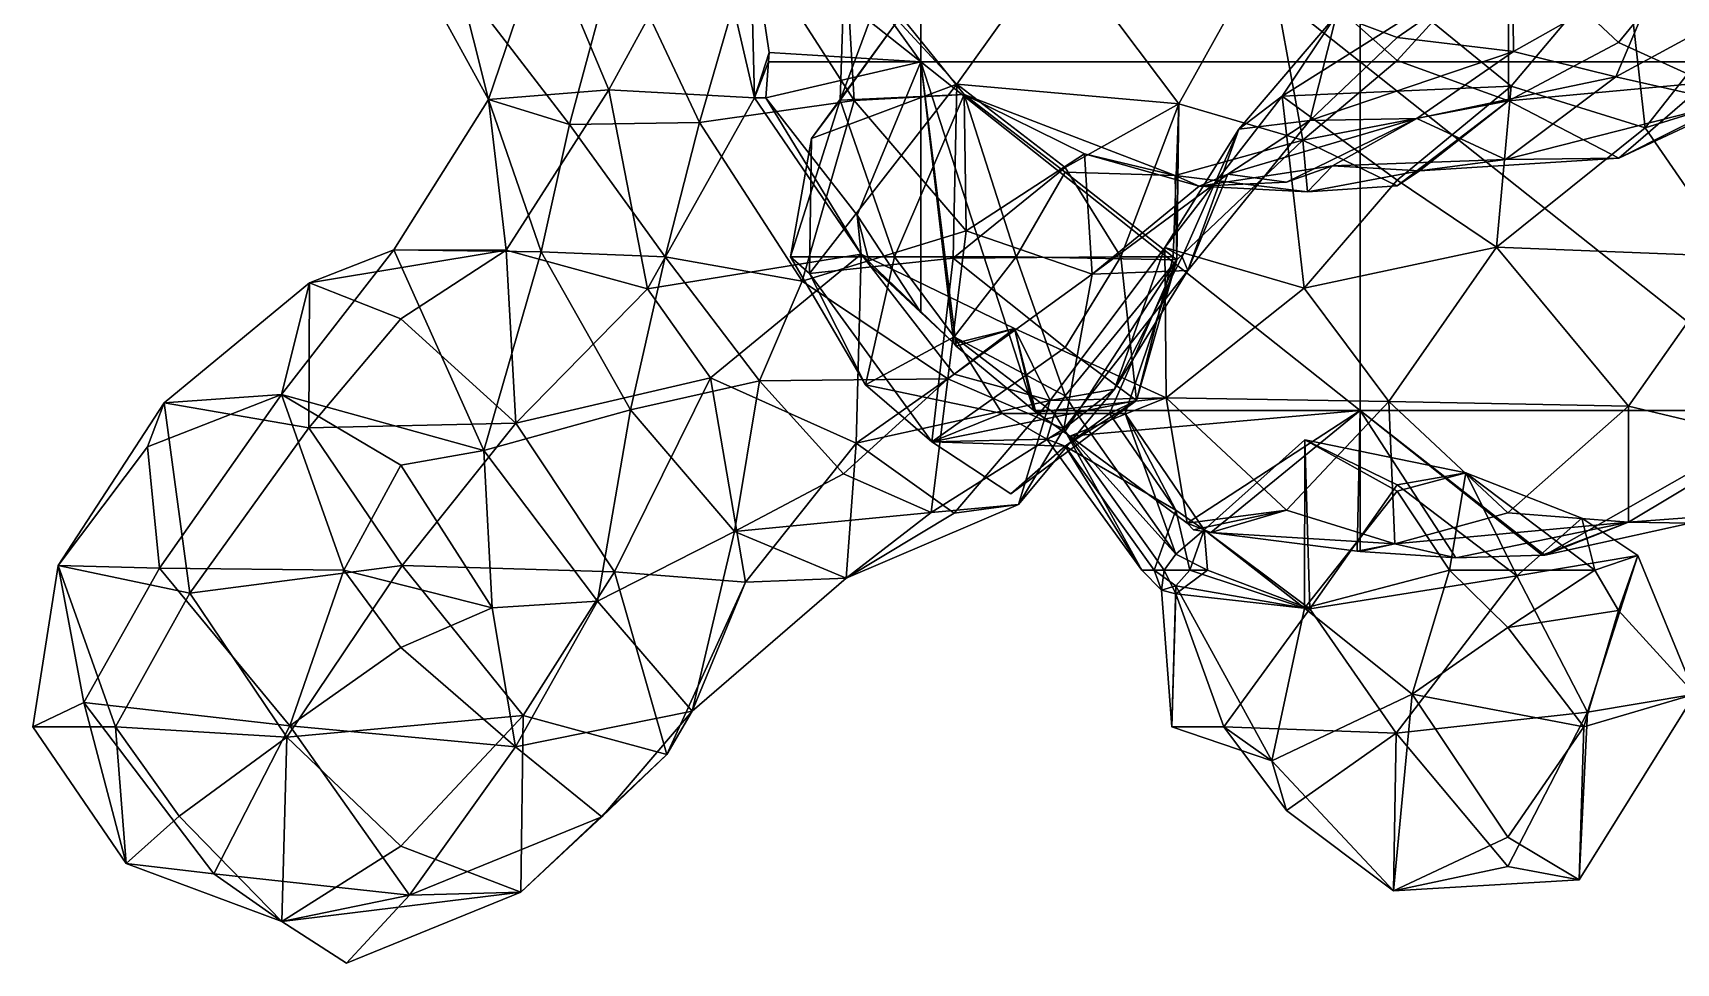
# Model space of a CAD drawing. Extents: x 290034 to 295698, y 4553723 to 4561693.
# Drawn here: x 293418.9 to 293606, y 4558096 to 4558201.9 of the extents above; entities that cross this region are included whole.
import ezdxf

# ---------------------------------------------------------------- set-up
doc = ezdxf.new("R2010")
doc.units = 0
doc.layers.add('Au_ppm_Pref_-_0_2', color=7, linetype='CONTINUOUS')

msp = doc.modelspace()

# ---------------------------------------------------------------- linework, layer by layer
at = {"layer": 'Au_ppm_Pref_-_0_2'}
for points in [[(293501.86, 4558223.86, 1940), (293520, 4558238.27, 1939.73), (293520, 4558198.58, 1942.39)], [(293520, 4558238.27, 1939.73), (293570, 4558238.27, 1944.04), (293570, 4558198.58, 1946.56)], [(293570, 4558198.58, 1946.56), (293520, 4558198.58, 1942.39), (293520, 4558238.27, 1939.73)], [(293570, 4558238.27, 1944.04), (293620, 4558238.27, 1948.66), (293620, 4558198.58, 1951.53)], [(293620, 4558198.58, 1951.53), (293570, 4558198.58, 1946.56), (293570, 4558238.27, 1944.04)], [(293500.57, 4558214, 1940.61), (293501.86, 4558223.86, 1940), (293520, 4558198.58, 1942.39)], [(293477.15, 4558212.96, 1935.47), (293495.99, 4558216.45, 1938.93), (293484.48, 4558195.41, 1937.28)], [(293501.07, 4558194.5, 1940.9), (293484.48, 4558195.41, 1937.28), (293495.99, 4558216.45, 1938.93)], [(293495.99, 4558216.45, 1938.93), (293500.57, 4558214, 1940.61), (293501.07, 4558194.5, 1940.9)], [(293461.18, 4558211.86, 1930.23), (293477.15, 4558212.96, 1935.47), (293470.8, 4558194.3, 1930.3)], [(293470.8, 4558194.3, 1930.3), (293477.15, 4558212.96, 1935.47), (293484.48, 4558195.41, 1937.28)], [(293500.57, 4558214, 1940.61), (293520, 4558198.58, 1942.39), (293502.75, 4558199.64, 1941.48)], [(293500.57, 4558214, 1940.61), (293502.75, 4558199.64, 1941.48), (293501.07, 4558194.5, 1940.9)], [(293511.39, 4558211.67, 1906.38), (293510.81, 4558194.21, 1900.85), (293518.34, 4558214.49, 1898.83)], [(293518.34, 4558214.49, 1898.83), (293510.81, 4558194.21, 1900.85), (293517.38, 4558203.29, 1894.64)], [(293586.84, 4558212.57, 1895.5), (293599.4, 4558200.8, 1896.85), (293610.23, 4558213.97, 1896.13)], [(293609.43, 4558196.24, 1901.67), (293610.23, 4558213.97, 1896.13), (293599.4, 4558200.8, 1896.85)], [(293470.8, 4558194.3, 1930.3), (293467.39, 4558207.9, 1923.07), (293461.18, 4558211.86, 1930.23)], [(293485.46, 4558211.59, 1917.71), (293467.39, 4558207.9, 1923.07), (293480, 4558191.45, 1922.57)], [(293494.83, 4558191.7, 1917.71), (293485.46, 4558211.59, 1917.71), (293480, 4558191.45, 1922.57)], [(293494.83, 4558191.7, 1917.71), (293500.77, 4558212.26, 1913.53), (293485.46, 4558211.59, 1917.71)], [(293512.4, 4558194.2, 1913.7), (293500.77, 4558212.26, 1913.53), (293494.83, 4558191.7, 1917.71)], [(293512.4, 4558194.2, 1913.7), (293511.39, 4558211.67, 1906.38), (293500.77, 4558212.26, 1913.53)], [(293524.93, 4558194.85, 1906.44), (293510.81, 4558194.21, 1900.85), (293511.39, 4558211.67, 1906.38)], [(293512.4, 4558194.2, 1913.7), (293524.93, 4558194.85, 1906.44), (293511.39, 4558211.67, 1906.38)], [(293517.38, 4558203.29, 1894.64), (293524.1, 4558196.03, 1892.27), (293535.61, 4558212.12, 1894.36)], [(293524.1, 4558196.03, 1892.27), (293549.38, 4558193.79, 1894.28), (293535.61, 4558212.12, 1894.36)], [(293559.42, 4558211.85, 1894.74), (293535.61, 4558212.12, 1894.36), (293549.38, 4558193.79, 1894.28)], [(293559.42, 4558211.85, 1894.74), (293549.38, 4558193.79, 1894.28), (293563.46, 4558189.67, 1900.13)], [(293559.42, 4558211.85, 1894.74), (293574.2, 4558198.75, 1896.16), (293586.84, 4558212.57, 1895.5)], [(293559.42, 4558211.85, 1894.74), (293563.46, 4558189.67, 1900.13), (293574.2, 4558198.75, 1896.16)], [(293586.84, 4558212.57, 1895.5), (293574.2, 4558198.75, 1896.16), (293586.89, 4558194.15, 1900.52)], [(293576.6, 4558204.41, 1934.81), (293587.17, 4558195.83, 1938.43), (293600.17, 4558211.22, 1935.98)], [(293586.84, 4558212.57, 1895.5), (293586.89, 4558194.15, 1900.52), (293599.4, 4558200.8, 1896.85)], [(293587.17, 4558195.83, 1938.43), (293602.42, 4558191.08, 1939.7), (293600.17, 4558211.22, 1935.98)], [(293612, 4558203.2, 1939.22), (293600.17, 4558211.22, 1935.98), (293602.42, 4558191.08, 1939.7)], [(293587.32, 4558210.46, 1930.17), (293574.2, 4558201.36, 1927.89), (293567.31, 4558203.95, 1930.28)], [(293574.2, 4558201.36, 1927.89), (293587.32, 4558210.46, 1930.17), (293587.47, 4558199.76, 1923.99)], [(293587.47, 4558199.76, 1923.99), (293587.32, 4558210.46, 1930.17), (293604.38, 4558209.32, 1925.43)], [(293587.47, 4558199.76, 1923.99), (293604.38, 4558209.32, 1925.43), (293599.1, 4558196.88, 1918.44)], [(293604.38, 4558209.32, 1925.43), (293617.35, 4558206.81, 1919.27), (293599.1, 4558196.88, 1918.44)], [(293467.39, 4558207.9, 1923.07), (293470.8, 4558194.3, 1930.3), (293480, 4558191.45, 1922.57)], [(293599.1, 4558196.88, 1918.44), (293617.35, 4558206.81, 1919.27), (293612.03, 4558193.94, 1912.54)], [(293561.13, 4558194.68, 1936.2), (293567.31, 4558203.95, 1930.28), (293556.19, 4558190.92, 1930.28)], [(293567.31, 4558203.95, 1930.28), (293564.28, 4558191.9, 1924.59), (293556.19, 4558190.92, 1930.28)], [(293561.13, 4558194.68, 1936.2), (293587.17, 4558195.83, 1938.43), (293576.6, 4558204.41, 1934.81)], [(293561.13, 4558194.68, 1936.2), (293576.6, 4558204.41, 1934.81), (293567.31, 4558203.95, 1930.28)], [(293567.31, 4558203.95, 1930.28), (293574.2, 4558201.36, 1927.89), (293564.28, 4558191.9, 1924.59)], [(293517.38, 4558203.29, 1894.64), (293510.81, 4558194.21, 1900.85), (293507.55, 4558189.88, 1894.64)], [(293517.38, 4558203.29, 1894.64), (293507.55, 4558189.88, 1894.64), (293524.1, 4558196.03, 1892.27)], [(293621.4, 4558196.97, 1942.89), (293612, 4558203.2, 1939.22), (293602.42, 4558191.08, 1939.7)], [(293574.2, 4558201.36, 1927.89), (293587.47, 4558199.76, 1923.99), (293564.28, 4558191.9, 1924.59)], [(293609.43, 4558196.24, 1901.67), (293599.4, 4558200.8, 1896.85), (293586.89, 4558194.15, 1900.52)], [(293501.07, 4558194.5, 1940.9), (293502.75, 4558199.64, 1941.48), (293502.65, 4558198.58, 1941.53)], [(293502.37, 4558194.48, 1941.8), (293501.07, 4558194.5, 1940.9), (293502.65, 4558198.58, 1941.53)], [(293502.37, 4558194.48, 1941.8), (293520, 4558198.58, 1942.39), (293512.76, 4558181.12, 1943.21)], [(293502.65, 4558198.58, 1941.53), (293520, 4558198.58, 1942.39), (293502.37, 4558194.48, 1941.8)], [(293502.75, 4558199.64, 1941.48), (293520, 4558198.58, 1942.39), (293502.65, 4558198.58, 1941.53)], [(293512.76, 4558181.12, 1943.21), (293520, 4558198.58, 1942.39), (293520, 4558170.07, 1944.31)], [(293520, 4558198.58, 1942.39), (293523.75, 4558166.56, 1944.83), (293520, 4558170.07, 1944.31)], [(293520, 4558198.58, 1942.39), (293524.04, 4558166.25, 1944.88), (293523.75, 4558166.56, 1944.83)], [(293520, 4558198.58, 1942.39), (293532.87, 4558158.9, 1946.05), (293524.04, 4558166.25, 1944.88)], [(293570, 4558158.9, 1948.9), (293532.87, 4558158.9, 1946.05), (293520, 4558198.58, 1942.39)], [(293520, 4558198.58, 1942.39), (293570, 4558198.58, 1946.56), (293570, 4558158.9, 1948.9)], [(293574.2, 4558198.75, 1896.16), (293563.46, 4558189.67, 1900.13), (293586.89, 4558194.15, 1900.52)], [(293587.47, 4558199.76, 1923.99), (293576.44, 4558192.12, 1918.72), (293564.28, 4558191.9, 1924.59)], [(293570, 4558198.58, 1946.56), (293620, 4558198.58, 1951.53), (293620, 4558158.9, 1954.66)], [(293620, 4558158.9, 1954.66), (293570, 4558158.9, 1948.9), (293570, 4558198.58, 1946.56)], [(293587.47, 4558199.76, 1923.99), (293599.1, 4558196.88, 1918.44), (293576.44, 4558192.12, 1918.72)], [(293599.1, 4558196.88, 1918.44), (293586.56, 4558187.49, 1912.36), (293576.44, 4558192.12, 1918.72)], [(293586.56, 4558187.49, 1912.36), (293599.1, 4558196.88, 1918.44), (293612.03, 4558193.94, 1912.54)], [(293609.43, 4558196.24, 1901.67), (293586.89, 4558194.15, 1900.52), (293599.44, 4558187.64, 1906.51)], [(293609.43, 4558196.24, 1901.67), (293599.44, 4558187.64, 1906.51), (293620.38, 4558197.46, 1907.32)], [(293620.38, 4558197.46, 1907.32), (293599.44, 4558187.64, 1906.51), (293612.03, 4558193.94, 1912.54)], [(293612.52, 4558176.44, 1943.29), (293621.4, 4558196.97, 1942.89), (293602.42, 4558191.08, 1939.7)], [(293470.8, 4558194.3, 1930.3), (293472.8, 4558177.16, 1937.57), (293460.03, 4558177.19, 1930.18)], [(293470.8, 4558194.3, 1930.3), (293460.03, 4558177.19, 1930.18), (293476.81, 4558176.98, 1925.05)], [(293470.8, 4558194.3, 1930.3), (293484.48, 4558195.41, 1937.28), (293472.8, 4558177.16, 1937.57)], [(293480, 4558191.45, 1922.57), (293470.8, 4558194.3, 1930.3), (293476.81, 4558176.98, 1925.05)], [(293488.91, 4558172.76, 1939.58), (293472.8, 4558177.16, 1937.57), (293484.48, 4558195.41, 1937.28)], [(293501.07, 4558194.5, 1940.9), (293488.91, 4558172.76, 1939.58), (293484.48, 4558195.41, 1937.28)], [(293513.21, 4558176.71, 1941.6), (293488.91, 4558172.76, 1939.58), (293501.07, 4558194.5, 1940.9)], [(293494.83, 4558191.7, 1917.71), (293506.5, 4558173.62, 1917.63), (293512.4, 4558194.2, 1913.7)], [(293513.21, 4558176.71, 1941.6), (293501.07, 4558194.5, 1940.9), (293502.37, 4558194.48, 1941.8)], [(293512.76, 4558181.12, 1943.21), (293513.21, 4558176.71, 1941.6), (293502.37, 4558194.48, 1941.8)], [(293517.01, 4558176.38, 1903.79), (293505.18, 4558176.38, 1899.22), (293510.81, 4558194.21, 1900.85)], [(293507.55, 4558189.88, 1894.64), (293510.81, 4558194.21, 1900.85), (293505.18, 4558176.38, 1899.22)], [(293525.17, 4558179.35, 1914.28), (293512.4, 4558194.2, 1913.7), (293506.5, 4558173.62, 1917.63)], [(293524.1, 4558196.03, 1892.27), (293507.32, 4558174.51, 1893.24), (293523.67, 4558176.24, 1889.49)], [(293507.55, 4558189.88, 1894.64), (293507.32, 4558174.51, 1893.24), (293524.1, 4558196.03, 1892.27)], [(293524.93, 4558194.85, 1906.44), (293517.01, 4558176.38, 1903.79), (293510.81, 4558194.21, 1900.85)], [(293525.17, 4558179.35, 1914.28), (293524.93, 4558194.85, 1906.44), (293512.4, 4558194.2, 1913.7)], [(293530.85, 4558176.38, 1903.9), (293517.01, 4558176.38, 1903.79), (293524.93, 4558194.85, 1906.44)], [(293536.41, 4558186.58, 1891.25), (293524.1, 4558196.03, 1892.27), (293523.67, 4558176.24, 1889.49)], [(293524.1, 4558196.03, 1892.27), (293536.41, 4558186.58, 1891.25), (293549.38, 4558193.79, 1894.28)], [(293525.17, 4558179.35, 1914.28), (293538.61, 4558188.1, 1911.47), (293524.93, 4558194.85, 1906.44)], [(293536.41, 4558186.02, 1903.31), (293530.85, 4558176.38, 1903.9), (293524.93, 4558194.85, 1906.44)], [(293524.93, 4558194.85, 1906.44), (293538.61, 4558188.1, 1911.47), (293548.96, 4558185.65, 1907.5)], [(293524.93, 4558194.85, 1906.44), (293548.96, 4558185.65, 1907.5), (293536.41, 4558186.02, 1903.31)], [(293561.13, 4558194.68, 1936.2), (293547.79, 4558177.47, 1936.4), (293563.63, 4558172.84, 1940.03)], [(293561.13, 4558194.68, 1936.2), (293556.19, 4558190.92, 1930.28), (293547.79, 4558177.47, 1936.4)], [(293587.17, 4558195.83, 1938.43), (293561.13, 4558194.68, 1936.2), (293574.2, 4558185.12, 1939.13)], [(293563.63, 4558172.84, 1940.03), (293574.2, 4558185.12, 1939.13), (293561.13, 4558194.68, 1936.2)], [(293585.53, 4558177.51, 1942.53), (293587.17, 4558195.83, 1938.43), (293574.2, 4558185.12, 1939.13)], [(293585.53, 4558177.51, 1942.53), (293602.42, 4558191.08, 1939.7), (293587.17, 4558195.83, 1938.43)], [(293536.41, 4558186.58, 1891.25), (293542.76, 4558176.38, 1891.65), (293549.38, 4558193.79, 1894.28)], [(293548.71, 4558176.38, 1894.64), (293549.38, 4558193.79, 1894.28), (293542.76, 4558176.38, 1891.65)], [(293548.71, 4558176.38, 1894.64), (293549.14, 4558176.06, 1900.55), (293549.38, 4558193.79, 1894.28)], [(293549.38, 4558193.79, 1894.28), (293549.14, 4558176.06, 1900.55), (293563.46, 4558189.67, 1900.13)], [(293563.46, 4558189.67, 1900.13), (293574.2, 4558184.47, 1903.28), (293586.89, 4558194.15, 1900.52)], [(293574.2, 4558184.47, 1903.28), (293576.77, 4558186.18, 1907.99), (293586.89, 4558194.15, 1900.52)], [(293586.89, 4558194.15, 1900.52), (293576.77, 4558186.18, 1907.99), (293599.44, 4558187.64, 1906.51)], [(293599.44, 4558187.64, 1906.51), (293586.56, 4558187.49, 1912.36), (293612.03, 4558193.94, 1912.54)], [(293490.92, 4558176.38, 1920.71), (293480, 4558191.45, 1922.57), (293476.81, 4558176.98, 1925.05)], [(293494.83, 4558191.7, 1917.71), (293480, 4558191.45, 1922.57), (293490.92, 4558176.38, 1920.71)], [(293506.5, 4558173.62, 1917.63), (293494.83, 4558191.7, 1917.71), (293490.92, 4558176.38, 1920.71)], [(293547.79, 4558177.47, 1936.4), (293556.19, 4558190.92, 1930.28), (293549.73, 4558176.38, 1930.28)], [(293550.37, 4558174.86, 1924.42), (293549.73, 4558176.38, 1930.28), (293556.19, 4558190.92, 1930.28)], [(293554.94, 4558185.81, 1918.4), (293550.37, 4558174.86, 1924.42), (293564.28, 4558191.9, 1924.59)], [(293550.37, 4558174.86, 1924.42), (293556.19, 4558190.92, 1930.28), (293564.28, 4558191.9, 1924.59)], [(293561.6, 4558184.89, 1915.57), (293554.94, 4558185.81, 1918.4), (293576.44, 4558192.12, 1918.72)], [(293554.94, 4558185.81, 1918.4), (293564.28, 4558191.9, 1924.59), (293576.44, 4558192.12, 1918.72)], [(293566.86, 4558186.77, 1912.46), (293561.6, 4558184.89, 1915.57), (293576.44, 4558192.12, 1918.72)], [(293566.86, 4558186.77, 1912.46), (293576.44, 4558192.12, 1918.72), (293586.56, 4558187.49, 1912.36)], [(293585.53, 4558177.51, 1942.53), (293612.52, 4558176.44, 1943.29), (293602.42, 4558191.08, 1939.7)], [(293505.18, 4558176.38, 1899.22), (293507.32, 4558174.51, 1893.24), (293507.55, 4558189.88, 1894.64)], [(293548.96, 4558185.65, 1907.5), (293563.46, 4558189.67, 1900.13), (293549.14, 4558176.06, 1900.55)], [(293548.96, 4558185.65, 1907.5), (293563.99, 4558183.78, 1907.87), (293563.46, 4558189.67, 1900.13)], [(293563.99, 4558183.78, 1907.87), (293574.2, 4558184.47, 1903.28), (293563.46, 4558189.67, 1900.13)], [(293525.17, 4558179.35, 1914.28), (293539.5, 4558174.43, 1917.67), (293538.61, 4558188.1, 1911.47)], [(293538.61, 4558188.1, 1911.47), (293539.5, 4558174.43, 1917.67), (293551.69, 4558184.42, 1913.88)], [(293538.61, 4558188.1, 1911.47), (293551.69, 4558184.42, 1913.88), (293548.96, 4558185.65, 1907.5)], [(293551.69, 4558184.42, 1913.88), (293561.6, 4558184.89, 1915.57), (293566.86, 4558186.77, 1912.46)], [(293551.69, 4558184.42, 1913.88), (293566.86, 4558186.77, 1912.46), (293563.99, 4558183.78, 1907.87)], [(293563.99, 4558183.78, 1907.87), (293566.86, 4558186.77, 1912.46), (293576.77, 4558186.18, 1907.99)], [(293566.86, 4558186.77, 1912.46), (293586.56, 4558187.49, 1912.36), (293576.77, 4558186.18, 1907.99)], [(293576.77, 4558186.18, 1907.99), (293586.56, 4558187.49, 1912.36), (293599.44, 4558187.64, 1906.51)], [(293523.67, 4558176.24, 1889.49), (293542.76, 4558176.38, 1891.65), (293536.41, 4558186.58, 1891.25)], [(293530.85, 4558176.38, 1903.9), (293536.41, 4558186.02, 1903.31), (293549.14, 4558176.06, 1900.55)], [(293548.96, 4558185.65, 1907.5), (293549.14, 4558176.06, 1900.55), (293536.41, 4558186.02, 1903.31)], [(293539.5, 4558174.43, 1917.67), (293550.37, 4558174.86, 1924.42), (293554.94, 4558185.81, 1918.4)], [(293551.69, 4558184.42, 1913.88), (293539.5, 4558174.43, 1917.67), (293554.94, 4558185.81, 1918.4)], [(293563.99, 4558183.78, 1907.87), (293548.96, 4558185.65, 1907.5), (293551.69, 4558184.42, 1913.88)], [(293551.69, 4558184.42, 1913.88), (293554.94, 4558185.81, 1918.4), (293561.6, 4558184.89, 1915.57)], [(293585.53, 4558177.51, 1942.53), (293574.2, 4558185.12, 1939.13), (293563.63, 4558172.84, 1940.03)], [(293563.99, 4558183.78, 1907.87), (293576.77, 4558186.18, 1907.99), (293574.2, 4558184.47, 1903.28)], [(293512.76, 4558181.12, 1943.21), (293520, 4558170.07, 1944.31), (293514.18, 4558175.47, 1943.66)], [(293514.18, 4558175.47, 1943.66), (293513.21, 4558176.71, 1941.6), (293512.76, 4558181.12, 1943.21)], [(293525.17, 4558179.35, 1914.28), (293506.5, 4558173.62, 1917.63), (293523.08, 4558162.51, 1918.98)], [(293525.17, 4558179.35, 1914.28), (293523.08, 4558162.51, 1918.98), (293539.5, 4558174.43, 1917.67)], [(293547.94, 4558160.37, 1942.64), (293547.79, 4558177.47, 1936.4), (293534.72, 4558160.07, 1936.27)], [(293547.79, 4558177.47, 1936.4), (293542.04, 4558161.35, 1930.28), (293534.72, 4558160.07, 1936.27)], [(293547.79, 4558177.47, 1936.4), (293549.73, 4558176.38, 1930.28), (293542.04, 4558161.35, 1930.28)], [(293547.94, 4558160.37, 1942.64), (293563.63, 4558172.84, 1940.03), (293547.79, 4558177.47, 1936.4)], [(293585.53, 4558177.51, 1942.53), (293563.63, 4558172.84, 1940.03), (293573.26, 4558159.94, 1942.58)], [(293585.53, 4558177.51, 1942.53), (293573.26, 4558159.94, 1942.58), (293600.54, 4558159.39, 1943.84)], [(293585.53, 4558177.51, 1942.53), (293600.54, 4558159.39, 1943.84), (293612.52, 4558176.44, 1943.29)], [(293470.28, 4558154.36, 1927.41), (293460.03, 4558177.19, 1930.18), (293447.25, 4558160.73, 1928.62)], [(293450.43, 4558173.44, 1935.87), (293447.25, 4558160.73, 1928.62), (293460.03, 4558177.19, 1930.18)], [(293472.8, 4558177.16, 1937.57), (293450.43, 4558173.44, 1935.87), (293460.03, 4558177.19, 1930.18)], [(293472.8, 4558177.16, 1937.57), (293460.81, 4558169.36, 1939.82), (293450.43, 4558173.44, 1935.87)], [(293470.28, 4558154.36, 1927.41), (293476.81, 4558176.98, 1925.05), (293460.03, 4558177.19, 1930.18)], [(293473.92, 4558157.49, 1940.56), (293460.81, 4558169.36, 1939.82), (293472.8, 4558177.16, 1937.57)], [(293470.28, 4558154.36, 1927.41), (293486.95, 4558158.98, 1924.86), (293476.81, 4558176.98, 1925.05)], [(293473.92, 4558157.49, 1940.56), (293472.8, 4558177.16, 1937.57), (293488.91, 4558172.76, 1939.58)], [(293490.92, 4558176.38, 1920.71), (293476.81, 4558176.98, 1925.05), (293486.95, 4558158.98, 1924.86)], [(293490.92, 4558176.38, 1920.71), (293486.95, 4558158.98, 1924.86), (293501.64, 4558162.3, 1921.08)], [(293513.21, 4558176.71, 1941.6), (293496.08, 4558162.62, 1939.61), (293488.91, 4558172.76, 1939.58)], [(293501.64, 4558162.3, 1921.08), (293506.5, 4558173.62, 1917.63), (293490.92, 4558176.38, 1920.71)], [(293513.21, 4558176.71, 1941.6), (293512.65, 4558155.19, 1938.1), (293496.08, 4558162.62, 1939.61)], [(293513.69, 4558161.82, 1899.13), (293505.18, 4558176.38, 1899.22), (293517.01, 4558176.38, 1903.79)], [(293505.18, 4558176.38, 1899.22), (293513.69, 4558161.82, 1899.13), (293507.32, 4558174.51, 1893.24)], [(293523.67, 4558176.24, 1889.49), (293507.32, 4558174.51, 1893.24), (293521.27, 4558155.34, 1894)], [(293513.21, 4558176.71, 1941.6), (293523.81, 4558163.04, 1940.67), (293512.65, 4558155.19, 1938.1)], [(293520, 4558170.07, 1944.31), (293513.21, 4558176.71, 1941.6), (293514.18, 4558175.47, 1943.66)], [(293523.81, 4558166.52, 1944.81), (293513.21, 4558176.71, 1941.6), (293520, 4558170.07, 1944.31)], [(293523.81, 4558166.52, 1944.81), (293530.65, 4558168.24, 1942.16), (293513.21, 4558176.71, 1941.6)], [(293513.21, 4558176.71, 1941.6), (293530.65, 4558168.24, 1942.16), (293523.81, 4558163.04, 1940.67)], [(293513.69, 4558161.82, 1899.13), (293517.01, 4558176.38, 1903.79), (293523.81, 4558167.31, 1903.61)], [(293523.81, 4558167.31, 1903.61), (293517.01, 4558176.38, 1903.79), (293530.85, 4558176.38, 1903.9)], [(293523.67, 4558176.24, 1889.49), (293521.27, 4558155.34, 1894), (293536.41, 4558166.1, 1891.22)], [(293523.67, 4558176.24, 1889.49), (293536.41, 4558166.1, 1891.22), (293542.76, 4558176.38, 1891.65)], [(293523.81, 4558167.31, 1903.61), (293530.85, 4558176.38, 1903.9), (293536.41, 4558160.59, 1901.26)], [(293530.85, 4558176.38, 1903.9), (293549.14, 4558176.06, 1900.55), (293536.41, 4558160.59, 1901.26)], [(293544.54, 4558160.05, 1894.64), (293542.76, 4558176.38, 1891.65), (293536.41, 4558166.1, 1891.22)], [(293536.41, 4558160.59, 1901.26), (293549.14, 4558176.06, 1900.55), (293537.77, 4558158.57, 1901.23)], [(293543.26, 4558158.57, 1900.58), (293537.77, 4558158.57, 1901.23), (293549.14, 4558176.06, 1900.55)], [(293541.46, 4558158.57, 1898.2), (293543.26, 4558158.57, 1900.58), (293549.14, 4558176.06, 1900.55)], [(293541.46, 4558158.57, 1898.2), (293549.14, 4558176.06, 1900.55), (293544.54, 4558160.05, 1894.64)], [(293549.73, 4558176.38, 1930.28), (293550.37, 4558174.86, 1924.42), (293542.04, 4558161.35, 1930.28)], [(293548.71, 4558176.38, 1894.64), (293542.76, 4558176.38, 1891.65), (293544.54, 4558160.05, 1894.64)], [(293548.71, 4558176.38, 1894.64), (293544.54, 4558160.05, 1894.64), (293549.14, 4558176.06, 1900.55)], [(293600.54, 4558159.39, 1943.84), (293616.32, 4558155.65, 1947.14), (293612.52, 4558176.44, 1943.29)], [(293523.08, 4558162.51, 1918.98), (293506.5, 4558173.62, 1917.63), (293501.64, 4558162.3, 1921.08)], [(293513.69, 4558161.82, 1899.13), (293521.27, 4558155.34, 1894), (293507.32, 4558174.51, 1893.24)], [(293539.5, 4558174.43, 1917.67), (293523.08, 4558162.51, 1918.98), (293536.29, 4558156.82, 1924.11)], [(293539.5, 4558174.43, 1917.67), (293536.29, 4558156.82, 1924.11), (293550.37, 4558174.86, 1924.42)], [(293536.29, 4558156.82, 1924.11), (293542.04, 4558161.35, 1930.28), (293550.37, 4558174.86, 1924.42)], [(293433.88, 4558159.8, 1936.56), (293447.25, 4558160.73, 1928.62), (293450.43, 4558173.44, 1935.87)], [(293450.34, 4558156.96, 1940.62), (293433.88, 4558159.8, 1936.56), (293450.43, 4558173.44, 1935.87)], [(293450.34, 4558156.96, 1940.62), (293450.43, 4558173.44, 1935.87), (293460.81, 4558169.36, 1939.82)], [(293473.92, 4558157.49, 1940.56), (293488.91, 4558172.76, 1939.58), (293496.08, 4558162.62, 1939.61)], [(293547.94, 4558160.37, 1942.64), (293573.26, 4558159.94, 1942.58), (293563.63, 4558172.84, 1940.03)], [(293523.75, 4558166.56, 1944.83), (293523.81, 4558166.52, 1944.81), (293520, 4558170.07, 1944.31)], [(293450.34, 4558156.96, 1940.62), (293460.81, 4558169.36, 1939.82), (293473.92, 4558157.49, 1940.56)], [(293524.04, 4558166.25, 1944.88), (293530.65, 4558168.24, 1942.16), (293523.81, 4558166.52, 1944.81)], [(293523.81, 4558163.04, 1940.67), (293530.65, 4558168.24, 1942.16), (293534.72, 4558160.07, 1936.27)], [(293524.04, 4558166.25, 1944.88), (293532.87, 4558158.9, 1946.05), (293530.65, 4558168.24, 1942.16)], [(293532.87, 4558158.9, 1946.05), (293533.08, 4558158.71, 1946.08), (293530.65, 4558168.24, 1942.16)], [(293547.94, 4558160.37, 1942.64), (293530.65, 4558168.24, 1942.16), (293533.08, 4558158.71, 1946.08)], [(293547.94, 4558160.37, 1942.64), (293534.72, 4558160.07, 1936.27), (293530.65, 4558168.24, 1942.16)], [(293523.81, 4558167.31, 1903.61), (293529.27, 4558158.57, 1900.58), (293513.69, 4558161.82, 1899.13)], [(293523.81, 4558166.52, 1944.81), (293523.75, 4558166.56, 1944.83), (293524.04, 4558166.25, 1944.88)], [(293523.81, 4558167.31, 1903.61), (293535.21, 4558158.57, 1901.15), (293529.27, 4558158.57, 1900.58)], [(293523.81, 4558167.31, 1903.61), (293536.41, 4558160.59, 1901.26), (293535.21, 4558158.57, 1901.15)], [(293544.54, 4558160.05, 1894.64), (293536.41, 4558166.1, 1891.22), (293521.27, 4558155.34, 1894)], [(293485.13, 4558140.55, 1940.03), (293473.92, 4558157.49, 1940.56), (293496.08, 4558162.62, 1939.61)], [(293485.13, 4558140.55, 1940.03), (293496.08, 4558162.62, 1939.61), (293500.04, 4558139.38, 1936.78)], [(293512.65, 4558155.19, 1938.1), (293500.04, 4558139.38, 1936.78), (293496.08, 4558162.62, 1939.61)], [(293523.08, 4558162.51, 1918.98), (293501.64, 4558162.3, 1921.08), (293511.21, 4558151.69, 1922.05)], [(293523.08, 4558162.51, 1918.98), (293511.21, 4558151.69, 1922.05), (293521.18, 4558147.3, 1925.28)], [(293512.65, 4558155.19, 1938.1), (293523.81, 4558163.04, 1940.67), (293534.72, 4558160.07, 1936.27)], [(293523.08, 4558162.51, 1918.98), (293521.18, 4558147.3, 1925.28), (293536.29, 4558156.82, 1924.11)], [(293431.99, 4558154.78, 1930.28), (293433.35, 4558140.97, 1928.66), (293447.25, 4558160.73, 1928.62)], [(293431.99, 4558154.78, 1930.28), (293447.25, 4558160.73, 1928.62), (293433.88, 4558159.8, 1936.56)], [(293454.32, 4558140.75, 1927.22), (293447.25, 4558160.73, 1928.62), (293433.35, 4558140.97, 1928.66)], [(293454.32, 4558140.75, 1927.22), (293460.81, 4558152.71, 1926.29), (293447.25, 4558160.73, 1928.62)], [(293460.81, 4558152.71, 1926.29), (293470.28, 4558154.36, 1927.41), (293447.25, 4558160.73, 1928.62)], [(293501.64, 4558162.3, 1921.08), (293486.95, 4558158.98, 1924.86), (293498.81, 4558145.14, 1925.71)], [(293501.64, 4558162.3, 1921.08), (293498.81, 4558145.14, 1925.71), (293511.21, 4558151.69, 1922.05)], [(293529.27, 4558158.57, 1900.58), (293521.27, 4558155.34, 1894), (293513.69, 4558161.82, 1899.13)], [(293542.04, 4558161.35, 1930.28), (293536.29, 4558156.82, 1924.11), (293531.12, 4558148.23, 1930.28)], [(293534.72, 4558160.07, 1936.27), (293542.04, 4558161.35, 1930.28), (293531.12, 4558148.23, 1930.28)], [(293536.41, 4558160.59, 1901.26), (293537.77, 4558158.57, 1901.23), (293535.21, 4558158.57, 1901.15)], [(293431.99, 4558154.78, 1930.28), (293433.88, 4558159.8, 1936.56), (293421.81, 4558141.26, 1936.4)], [(293433.88, 4558159.8, 1936.56), (293436.81, 4558138.13, 1940.72), (293421.81, 4558141.26, 1936.4)], [(293436.81, 4558138.13, 1940.72), (293433.88, 4558159.8, 1936.56), (293450.34, 4558156.96, 1940.62)], [(293470.28, 4558154.36, 1927.41), (293483.22, 4558137.22, 1927.79), (293486.95, 4558158.98, 1924.86)], [(293483.22, 4558137.22, 1927.79), (293498.81, 4558145.14, 1925.71), (293486.95, 4558158.98, 1924.86)], [(293534.72, 4558160.07, 1936.27), (293523.81, 4558147.24, 1934.06), (293512.65, 4558155.19, 1938.1)], [(293544.54, 4558160.05, 1894.64), (293521.27, 4558155.34, 1894), (293530.25, 4558149.45, 1894.64)], [(293534.72, 4558160.07, 1936.27), (293531.12, 4558148.23, 1930.28), (293523.81, 4558147.24, 1934.06)], [(293536.41, 4558154.87, 1899.35), (293544.54, 4558160.05, 1894.64), (293530.25, 4558149.45, 1894.64)], [(293536.95, 4558156.01, 1946.62), (293533.08, 4558158.71, 1946.08), (293532.87, 4558158.9, 1946.05)], [(293536.95, 4558156.01, 1946.62), (293532.87, 4558158.9, 1946.05), (293570, 4558158.9, 1948.9)], [(293547.94, 4558160.37, 1942.64), (293533.08, 4558158.71, 1946.08), (293536.95, 4558156.01, 1946.62)], [(293536.41, 4558154.87, 1899.35), (293541.46, 4558158.57, 1898.2), (293544.54, 4558160.05, 1894.64)], [(293550.3, 4558146.09, 1948.54), (293547.94, 4558160.37, 1942.64), (293536.95, 4558156.01, 1946.62)], [(293550.3, 4558146.09, 1948.54), (293536.95, 4558156.01, 1946.62), (293570, 4558158.9, 1948.9)], [(293561.6, 4558147.59, 1944.44), (293547.94, 4558160.37, 1942.64), (293550.3, 4558146.09, 1948.54)], [(293573.26, 4558159.94, 1942.58), (293547.94, 4558160.37, 1942.64), (293561.6, 4558147.59, 1944.44)], [(293553.02, 4558145.05, 1948.85), (293550.3, 4558146.09, 1948.54), (293570, 4558158.9, 1948.9)], [(293569.66, 4558142.9, 1950.32), (293553.02, 4558145.05, 1948.85), (293570, 4558158.9, 1948.9)], [(293573.26, 4558159.94, 1942.58), (293561.6, 4558147.59, 1944.44), (293573.95, 4558143.73, 1948.35)], [(293570, 4558142.88, 1950.35), (293569.66, 4558142.9, 1950.32), (293570, 4558158.9, 1948.9)], [(293580.89, 4558142.16, 1951.42), (293570, 4558142.88, 1950.35), (293570, 4558158.9, 1948.9)], [(293590.71, 4558142.46, 1952.31), (293580.89, 4558142.16, 1951.42), (293570, 4558158.9, 1948.9)], [(293591.01, 4558142.46, 1952.34), (293590.71, 4558142.46, 1952.31), (293570, 4558158.9, 1948.9)], [(293570, 4558158.9, 1948.9), (293620, 4558158.9, 1954.66), (293591.01, 4558142.46, 1952.34)], [(293573.26, 4558159.94, 1942.58), (293573.95, 4558143.73, 1948.35), (293586.8, 4558147.28, 1944.34)], [(293573.26, 4558159.94, 1942.58), (293586.8, 4558147.28, 1944.34), (293600.54, 4558159.39, 1943.84)], [(293600.54, 4558146.19, 1948.51), (293600.54, 4558159.39, 1943.84), (293586.8, 4558147.28, 1944.34)], [(293607.54, 4558146.08, 1954.02), (293591.01, 4558142.46, 1952.34), (293620, 4558158.9, 1954.66)], [(293600.54, 4558159.39, 1943.84), (293600.54, 4558146.19, 1948.51), (293616.32, 4558155.65, 1947.14)], [(293436.81, 4558138.13, 1940.72), (293450.34, 4558156.96, 1940.62), (293460.97, 4558141.27, 1941.27)], [(293460.97, 4558141.27, 1941.27), (293450.34, 4558156.96, 1940.62), (293473.92, 4558157.49, 1940.56)], [(293460.97, 4558141.27, 1941.27), (293473.92, 4558157.49, 1940.56), (293485.13, 4558140.55, 1940.03)], [(293531.12, 4558148.23, 1930.28), (293536.29, 4558156.82, 1924.11), (293521.18, 4558147.3, 1925.28)], [(293529.27, 4558158.57, 1900.58), (293534.34, 4558155.65, 1900.58), (293521.27, 4558155.34, 1894)], [(293535.21, 4558158.57, 1901.15), (293534.34, 4558155.65, 1900.58), (293529.27, 4558158.57, 1900.58)], [(293535.21, 4558158.57, 1901.15), (293536.41, 4558156.58, 1901.25), (293534.34, 4558155.65, 1900.58)], [(293535.21, 4558158.57, 1901.15), (293537.77, 4558158.57, 1901.23), (293536.41, 4558156.58, 1901.25)], [(293536.41, 4558156.58, 1901.25), (293537.77, 4558158.57, 1901.23), (293549.01, 4558142.55, 1901.19)], [(293536.41, 4558154.87, 1899.35), (293549.01, 4558147.56, 1898.31), (293541.46, 4558158.57, 1898.2)], [(293543.26, 4558158.57, 1900.58), (293549.01, 4558142.55, 1901.19), (293537.77, 4558158.57, 1901.23)], [(293543.26, 4558158.57, 1900.58), (293541.46, 4558158.57, 1898.2), (293549.01, 4558147.56, 1898.31)], [(293543.26, 4558158.57, 1900.58), (293552.24, 4558145.32, 1900.58), (293549.01, 4558142.55, 1901.19)], [(293543.26, 4558158.57, 1900.58), (293549.01, 4558147.56, 1898.31), (293552.24, 4558145.32, 1900.58)], [(293512.65, 4558155.19, 1938.1), (293511.51, 4558139.84, 1930.16), (293500.04, 4558139.38, 1936.78)], [(293512.65, 4558155.19, 1938.1), (293523.81, 4558147.24, 1934.06), (293511.51, 4558139.84, 1930.16)], [(293536.41, 4558154.87, 1899.35), (293521.27, 4558155.34, 1894), (293534.34, 4558155.65, 1900.58)], [(293536.41, 4558154.87, 1899.35), (293530.25, 4558149.45, 1894.64), (293521.27, 4558155.34, 1894)], [(293536.41, 4558156.58, 1901.25), (293545.14, 4558140.75, 1900.58), (293534.34, 4558155.65, 1900.58)], [(293536.41, 4558154.87, 1899.35), (293534.34, 4558155.65, 1900.58), (293545.14, 4558140.75, 1900.58)], [(293536.41, 4558156.58, 1901.25), (293547.7, 4558140.75, 1901.2), (293545.14, 4558140.75, 1900.58)], [(293536.41, 4558156.58, 1901.25), (293549.01, 4558142.55, 1901.19), (293547.7, 4558140.75, 1901.2)], [(293564.26, 4558136.35, 1905.73), (293552.24, 4558145.32, 1900.58), (293563.71, 4558155.59, 1900.58)], [(293563.65, 4558136.41, 1897.05), (293563.71, 4558155.59, 1900.58), (293552.24, 4558145.32, 1900.58)], [(293563.71, 4558155.59, 1900.58), (293563.65, 4558136.41, 1897.05), (293574.2, 4558149.73, 1897.59)], [(293563.71, 4558155.59, 1900.58), (293574.2, 4558150.46, 1903.82), (293564.26, 4558136.35, 1905.73)], [(293563.71, 4558155.59, 1900.58), (293582.03, 4558151.82, 1900.58), (293574.2, 4558150.46, 1903.82)], [(293582.03, 4558151.82, 1900.58), (293563.71, 4558155.59, 1900.58), (293574.2, 4558149.73, 1897.59)], [(293600.54, 4558146.19, 1948.51), (293611.25, 4558147.02, 1954.02), (293616.32, 4558155.65, 1947.14)], [(293433.35, 4558140.97, 1928.66), (293431.99, 4558154.78, 1930.28), (293421.81, 4558141.26, 1936.4)], [(293460.81, 4558152.71, 1926.29), (293471.2, 4558136.47, 1926.81), (293470.28, 4558154.36, 1927.41)], [(293471.2, 4558136.47, 1926.81), (293483.22, 4558137.22, 1927.79), (293470.28, 4558154.36, 1927.41)], [(293536.41, 4558154.87, 1899.35), (293545.14, 4558140.75, 1900.58), (293546.55, 4558140.75, 1899.43)], [(293536.41, 4558154.87, 1899.35), (293546.55, 4558140.75, 1899.43), (293549.01, 4558147.56, 1898.31)], [(293460.81, 4558152.71, 1926.29), (293454.32, 4558140.75, 1927.22), (293471.2, 4558136.47, 1926.81)], [(293498.81, 4558145.14, 1925.71), (293521.18, 4558147.3, 1925.28), (293511.21, 4558151.69, 1922.05)], [(293582.03, 4558151.82, 1900.58), (293587.84, 4558140.1, 1905.07), (293574.2, 4558150.46, 1903.82)], [(293582.03, 4558151.82, 1900.58), (293574.2, 4558149.73, 1897.59), (293580.18, 4558140.75, 1897.77)], [(293582.03, 4558151.82, 1900.58), (293580.18, 4558140.75, 1897.77), (293596.7, 4558140.75, 1899.31)], [(293587.84, 4558140.1, 1905.07), (293582.03, 4558151.82, 1900.58), (293595.22, 4558146.66, 1900.58)], [(293582.03, 4558151.82, 1900.58), (293596.7, 4558140.75, 1899.31), (293595.22, 4558146.66, 1900.58)], [(293574.2, 4558149.73, 1897.59), (293563.65, 4558136.41, 1897.05), (293580.18, 4558140.75, 1897.77)], [(293587.84, 4558140.1, 1905.07), (293564.26, 4558136.35, 1905.73), (293574.2, 4558150.46, 1903.82)], [(293521.18, 4558147.3, 1925.28), (293511.51, 4558139.84, 1930.16), (293531.12, 4558148.23, 1930.28)], [(293523.81, 4558147.24, 1934.06), (293531.12, 4558148.23, 1930.28), (293511.51, 4558139.84, 1930.16)], [(293549.01, 4558147.56, 1898.31), (293546.55, 4558140.75, 1899.43), (293550.6, 4558140.75, 1899.83)], [(293552.24, 4558145.32, 1900.58), (293549.01, 4558147.56, 1898.31), (293550.6, 4558140.75, 1899.83)], [(293551.04, 4558145.34, 1948.67), (293561.6, 4558147.59, 1944.44), (293550.3, 4558146.09, 1948.54)], [(293553.02, 4558145.05, 1948.85), (293561.6, 4558147.59, 1944.44), (293551.04, 4558145.34, 1948.67)], [(293553.02, 4558145.05, 1948.85), (293573.95, 4558143.73, 1948.35), (293561.6, 4558147.59, 1944.44)], [(293521.18, 4558147.3, 1925.28), (293498.81, 4558145.14, 1925.71), (293511.51, 4558139.84, 1930.16)], [(293553.02, 4558145.05, 1948.85), (293551.04, 4558145.34, 1948.67), (293550.3, 4558146.09, 1948.54)], [(293573.95, 4558143.73, 1948.35), (293600.54, 4558146.19, 1948.51), (293586.8, 4558147.28, 1944.34)], [(293600.54, 4558146.19, 1948.51), (293573.95, 4558143.73, 1948.35), (293580.89, 4558142.16, 1951.42)], [(293600.54, 4558146.19, 1948.51), (293580.89, 4558142.16, 1951.42), (293590.71, 4558142.46, 1952.31)], [(293595.22, 4558146.66, 1900.58), (293601.62, 4558142.4, 1900.66), (293587.84, 4558140.1, 1905.07)], [(293591.01, 4558142.46, 1952.34), (293600.54, 4558146.19, 1948.51), (293590.71, 4558142.46, 1952.31)], [(293600.54, 4558146.19, 1948.51), (293591.01, 4558142.46, 1952.34), (293607.54, 4558146.08, 1954.02)], [(293596.7, 4558140.75, 1899.31), (293601.62, 4558142.4, 1900.66), (293595.22, 4558146.66, 1900.58)], [(293600.54, 4558146.19, 1948.51), (293607.54, 4558146.08, 1954.02), (293611.25, 4558147.02, 1954.02)], [(293483.22, 4558137.22, 1927.79), (293493.97, 4558124.7, 1930.94), (293498.81, 4558145.14, 1925.71)], [(293493.97, 4558124.7, 1930.94), (293511.51, 4558139.84, 1930.16), (293498.81, 4558145.14, 1925.71)], [(293549.01, 4558142.55, 1901.19), (293552.24, 4558145.32, 1900.58), (293552.63, 4558140.75, 1902.29)], [(293563.65, 4558136.41, 1897.05), (293552.24, 4558145.32, 1900.58), (293550.6, 4558140.75, 1899.83)], [(293564.26, 4558136.35, 1905.73), (293552.63, 4558140.75, 1902.29), (293552.24, 4558145.32, 1900.58)], [(293573.95, 4558143.73, 1948.35), (293553.02, 4558145.05, 1948.85), (293569.66, 4558142.9, 1950.32)], [(293570, 4558142.88, 1950.35), (293573.95, 4558143.73, 1948.35), (293569.66, 4558142.9, 1950.32)], [(293573.95, 4558143.73, 1948.35), (293570, 4558142.88, 1950.35), (293580.89, 4558142.16, 1951.42)], [(293549.01, 4558142.55, 1901.19), (293552.63, 4558140.75, 1902.29), (293547.7, 4558140.75, 1901.2)], [(293595.88, 4558124.58, 1905.86), (293587.84, 4558140.1, 1905.07), (293601.62, 4558142.4, 1900.66)], [(293608.1, 4558126.64, 1900.58), (293595.88, 4558124.58, 1905.86), (293601.62, 4558142.4, 1900.66)], [(293596.7, 4558140.75, 1899.31), (293599.4, 4558136.17, 1899.06), (293601.62, 4558142.4, 1900.66)], [(293608.1, 4558126.64, 1900.58), (293601.62, 4558142.4, 1900.66), (293599.4, 4558136.17, 1899.06)], [(293424.76, 4558125.69, 1931.06), (293421.81, 4558141.26, 1936.4), (293418.94, 4558122.93, 1936.22)], [(293428.35, 4558122.93, 1939.64), (293418.94, 4558122.93, 1936.22), (293421.81, 4558141.26, 1936.4)], [(293424.76, 4558125.69, 1931.06), (293433.35, 4558140.97, 1928.66), (293421.81, 4558141.26, 1936.4)], [(293436.81, 4558138.13, 1940.72), (293428.35, 4558122.93, 1939.64), (293421.81, 4558141.26, 1936.4)], [(293424.76, 4558125.69, 1931.06), (293448.2, 4558123.03, 1927.45), (293433.35, 4558140.97, 1928.66)], [(293454.32, 4558140.75, 1927.22), (293433.35, 4558140.97, 1928.66), (293448.2, 4558123.03, 1927.45)], [(293447.83, 4558121.76, 1940.36), (293436.81, 4558138.13, 1940.72), (293460.97, 4558141.27, 1941.27)], [(293447.83, 4558121.76, 1940.36), (293460.97, 4558141.27, 1941.27), (293474.73, 4558124.22, 1940.53)], [(293460.81, 4558131.96, 1927.35), (293454.32, 4558140.75, 1927.22), (293448.2, 4558123.03, 1927.45)], [(293460.81, 4558131.96, 1927.35), (293471.2, 4558136.47, 1926.81), (293454.32, 4558140.75, 1927.22)], [(293474.73, 4558124.22, 1940.53), (293460.97, 4558141.27, 1941.27), (293485.13, 4558140.55, 1940.03)], [(293491.08, 4558119.79, 1937.23), (293474.73, 4558124.22, 1940.53), (293485.13, 4558140.55, 1940.03)], [(293491.08, 4558119.79, 1937.23), (293485.13, 4558140.55, 1940.03), (293500.04, 4558139.38, 1936.78)], [(293547.39, 4558138.46, 1900.58), (293545.14, 4558140.75, 1900.58), (293547.7, 4558140.75, 1901.2)], [(293545.14, 4558140.75, 1900.58), (293547.39, 4558138.46, 1900.58), (293546.55, 4558140.75, 1899.43)], [(293547.39, 4558138.46, 1900.58), (293549.01, 4558138.95, 1899.98), (293546.55, 4558140.75, 1899.43)], [(293550.6, 4558140.75, 1899.83), (293546.55, 4558140.75, 1899.43), (293549.01, 4558138.95, 1899.98)], [(293547.39, 4558138.46, 1900.58), (293547.7, 4558140.75, 1901.2), (293549.01, 4558138.06, 1901.48)], [(293549.01, 4558138.06, 1901.48), (293547.7, 4558140.75, 1901.2), (293552.63, 4558140.75, 1902.29)], [(293564.26, 4558136.35, 1905.73), (293549.01, 4558138.06, 1901.48), (293552.63, 4558140.75, 1902.29)], [(293563.65, 4558136.41, 1897.05), (293550.6, 4558140.75, 1899.83), (293549.01, 4558138.95, 1899.98)], [(293575.92, 4558126.64, 1896.69), (293580.18, 4558140.75, 1897.77), (293563.65, 4558136.41, 1897.05)], [(293564.26, 4558136.35, 1905.73), (293587.84, 4558140.1, 1905.07), (293574.08, 4558122.21, 1906.86)], [(293574.08, 4558122.21, 1906.86), (293587.84, 4558140.1, 1905.07), (293595.88, 4558124.58, 1905.86)], [(293575.92, 4558126.64, 1896.69), (293586.8, 4558134.21, 1896.83), (293580.18, 4558140.75, 1897.77)], [(293586.8, 4558134.21, 1896.83), (293596.7, 4558140.75, 1899.31), (293580.18, 4558140.75, 1897.77)], [(293586.8, 4558134.21, 1896.83), (293599.4, 4558136.17, 1899.06), (293596.7, 4558140.75, 1899.31)], [(293447.83, 4558121.76, 1940.36), (293428.35, 4558122.93, 1939.64), (293436.81, 4558138.13, 1940.72)], [(293493.97, 4558124.7, 1930.94), (293491.08, 4558119.79, 1937.23), (293500.04, 4558139.38, 1936.78)], [(293493.97, 4558124.7, 1930.94), (293500.04, 4558139.38, 1936.78), (293511.51, 4558139.84, 1930.16)], [(293548.56, 4558122.93, 1900.58), (293549.01, 4558138.95, 1899.98), (293547.39, 4558138.46, 1900.58)], [(293548.56, 4558122.93, 1900.58), (293547.39, 4558138.46, 1900.58), (293549.01, 4558138.06, 1901.48)], [(293548.56, 4558122.93, 1900.58), (293559.95, 4558119.05, 1898.73), (293549.01, 4558138.95, 1899.98)], [(293563.65, 4558136.41, 1897.05), (293549.01, 4558138.95, 1899.98), (293559.95, 4558119.05, 1898.73)], [(293460.81, 4558131.96, 1927.35), (293473.87, 4558120.63, 1927.86), (293471.2, 4558136.47, 1926.81)], [(293471.2, 4558136.47, 1926.81), (293473.87, 4558120.63, 1927.86), (293483.22, 4558137.22, 1927.79)], [(293483.22, 4558137.22, 1927.79), (293473.87, 4558120.63, 1927.86), (293493.97, 4558124.7, 1930.94)], [(293548.56, 4558122.93, 1900.58), (293549.01, 4558138.06, 1901.48), (293554.5, 4558122.93, 1903.93)], [(293564.26, 4558136.35, 1905.73), (293554.5, 4558122.93, 1903.93), (293549.01, 4558138.06, 1901.48)], [(293574.08, 4558122.21, 1906.86), (293554.5, 4558122.93, 1903.93), (293564.26, 4558136.35, 1905.73)], [(293559.95, 4558119.05, 1898.73), (293575.92, 4558126.64, 1896.69), (293563.65, 4558136.41, 1897.05)], [(293586.8, 4558134.21, 1896.83), (293595.45, 4558122.93, 1896.51), (293599.4, 4558136.17, 1899.06)], [(293608.1, 4558126.64, 1900.58), (293599.4, 4558136.17, 1899.06), (293595.45, 4558122.93, 1896.51)], [(293575.92, 4558126.64, 1896.69), (293595.45, 4558122.93, 1896.51), (293586.8, 4558134.21, 1896.83)], [(293473.87, 4558120.63, 1927.86), (293460.81, 4558131.96, 1927.35), (293448.2, 4558123.03, 1927.45)], [(293424.76, 4558125.69, 1931.06), (293418.94, 4558122.93, 1936.22), (293429.56, 4558107.38, 1936.22)], [(293424.76, 4558125.69, 1931.06), (293439.53, 4558106.2, 1930.76), (293448.2, 4558123.03, 1927.45)], [(293439.53, 4558106.2, 1930.76), (293424.76, 4558125.69, 1931.06), (293429.56, 4558107.38, 1936.22)], [(293573.79, 4558104.27, 1900.7), (293575.92, 4558126.64, 1896.69), (293559.95, 4558119.05, 1898.73)], [(293575.92, 4558126.64, 1896.69), (293573.79, 4558104.27, 1900.7), (293586.8, 4558110.38, 1896.4)], [(293575.92, 4558126.64, 1896.69), (293586.8, 4558110.38, 1896.4), (293595.45, 4558122.93, 1896.51)], [(293608.1, 4558126.64, 1900.58), (293594.93, 4558105.51, 1900.58), (293595.88, 4558124.58, 1905.86)], [(293608.1, 4558126.64, 1900.58), (293595.45, 4558122.93, 1896.51), (293594.93, 4558105.51, 1900.58)], [(293447.83, 4558121.76, 1940.36), (293474.73, 4558124.22, 1940.53), (293460.81, 4558109.34, 1940.75)], [(293474.73, 4558124.22, 1940.53), (293474.48, 4558104.12, 1936.51), (293460.81, 4558109.34, 1940.75)], [(293483.69, 4558112.68, 1931.71), (293493.97, 4558124.7, 1930.94), (293473.87, 4558120.63, 1927.86)], [(293491.08, 4558119.79, 1937.23), (293474.48, 4558104.12, 1936.51), (293474.73, 4558124.22, 1940.53)], [(293483.69, 4558112.68, 1931.71), (293491.08, 4558119.79, 1937.23), (293493.97, 4558124.7, 1930.94)], [(293595.88, 4558124.58, 1905.86), (293586.8, 4558107.01, 1905.89), (293574.08, 4558122.21, 1906.86)], [(293594.93, 4558105.51, 1900.58), (293586.8, 4558107.01, 1905.89), (293595.88, 4558124.58, 1905.86)], [(293429.56, 4558107.38, 1936.22), (293418.94, 4558122.93, 1936.22), (293428.35, 4558122.93, 1939.64)], [(293447.83, 4558121.76, 1940.36), (293435.61, 4558112.74, 1939.62), (293428.35, 4558122.93, 1939.64)], [(293429.56, 4558107.38, 1936.22), (293428.35, 4558122.93, 1939.64), (293435.61, 4558112.74, 1939.62)], [(293447.83, 4558121.76, 1940.36), (293447.27, 4558100.76, 1937.15), (293435.61, 4558112.74, 1939.62)], [(293439.53, 4558106.2, 1930.76), (293461.79, 4558103.77, 1930.07), (293448.2, 4558123.03, 1927.45)], [(293447.83, 4558121.76, 1940.36), (293460.81, 4558109.34, 1940.75), (293447.27, 4558100.76, 1937.15)], [(293461.79, 4558103.77, 1930.07), (293473.87, 4558120.63, 1927.86), (293448.2, 4558123.03, 1927.45)], [(293559.95, 4558119.05, 1898.73), (293548.56, 4558122.93, 1900.58), (293554.5, 4558122.93, 1903.93)], [(293559.95, 4558119.05, 1898.73), (293554.5, 4558122.93, 1903.93), (293561.6, 4558113.39, 1903.77)], [(293561.6, 4558113.39, 1903.77), (293554.5, 4558122.93, 1903.93), (293574.08, 4558122.21, 1906.86)], [(293573.79, 4558104.27, 1900.7), (293561.6, 4558113.39, 1903.77), (293574.08, 4558122.21, 1906.86)], [(293573.79, 4558104.27, 1900.7), (293574.08, 4558122.21, 1906.86), (293586.8, 4558107.01, 1905.89)], [(293594.93, 4558105.51, 1900.58), (293595.45, 4558122.93, 1896.51), (293586.8, 4558110.38, 1896.4)], [(293473.87, 4558120.63, 1927.86), (293461.79, 4558103.77, 1930.07), (293483.69, 4558112.68, 1931.71)], [(293483.69, 4558112.68, 1931.71), (293474.48, 4558104.12, 1936.51), (293491.08, 4558119.79, 1937.23)], [(293561.6, 4558113.39, 1903.77), (293573.79, 4558104.27, 1900.7), (293559.95, 4558119.05, 1898.73)], [(293435.61, 4558112.74, 1939.62), (293447.27, 4558100.76, 1937.15), (293429.56, 4558107.38, 1936.22)], [(293461.79, 4558103.77, 1930.07), (293474.48, 4558104.12, 1936.51), (293483.69, 4558112.68, 1931.71)], [(293586.8, 4558110.38, 1896.4), (293573.79, 4558104.27, 1900.7), (293594.93, 4558105.51, 1900.58)], [(293474.48, 4558104.12, 1936.51), (293447.27, 4558100.76, 1937.15), (293460.81, 4558109.34, 1940.75)], [(293439.53, 4558106.2, 1930.76), (293429.56, 4558107.38, 1936.22), (293447.27, 4558100.76, 1937.15)], [(293594.93, 4558105.51, 1900.58), (293573.79, 4558104.27, 1900.7), (293586.8, 4558107.01, 1905.89)], [(293447.27, 4558100.76, 1937.15), (293461.79, 4558103.77, 1930.07), (293439.53, 4558106.2, 1930.76)], [(293454.63, 4558096.03, 1936.22), (293447.27, 4558100.76, 1937.15), (293474.48, 4558104.12, 1936.51)], [(293454.63, 4558096.03, 1936.22), (293461.79, 4558103.77, 1930.07), (293447.27, 4558100.76, 1937.15)], [(293461.79, 4558103.77, 1930.07), (293454.63, 4558096.03, 1936.22), (293474.48, 4558104.12, 1936.51)]]:
    msp.add_3dface(points, dxfattribs=at)

doc.saveas('drawing.dxf')
